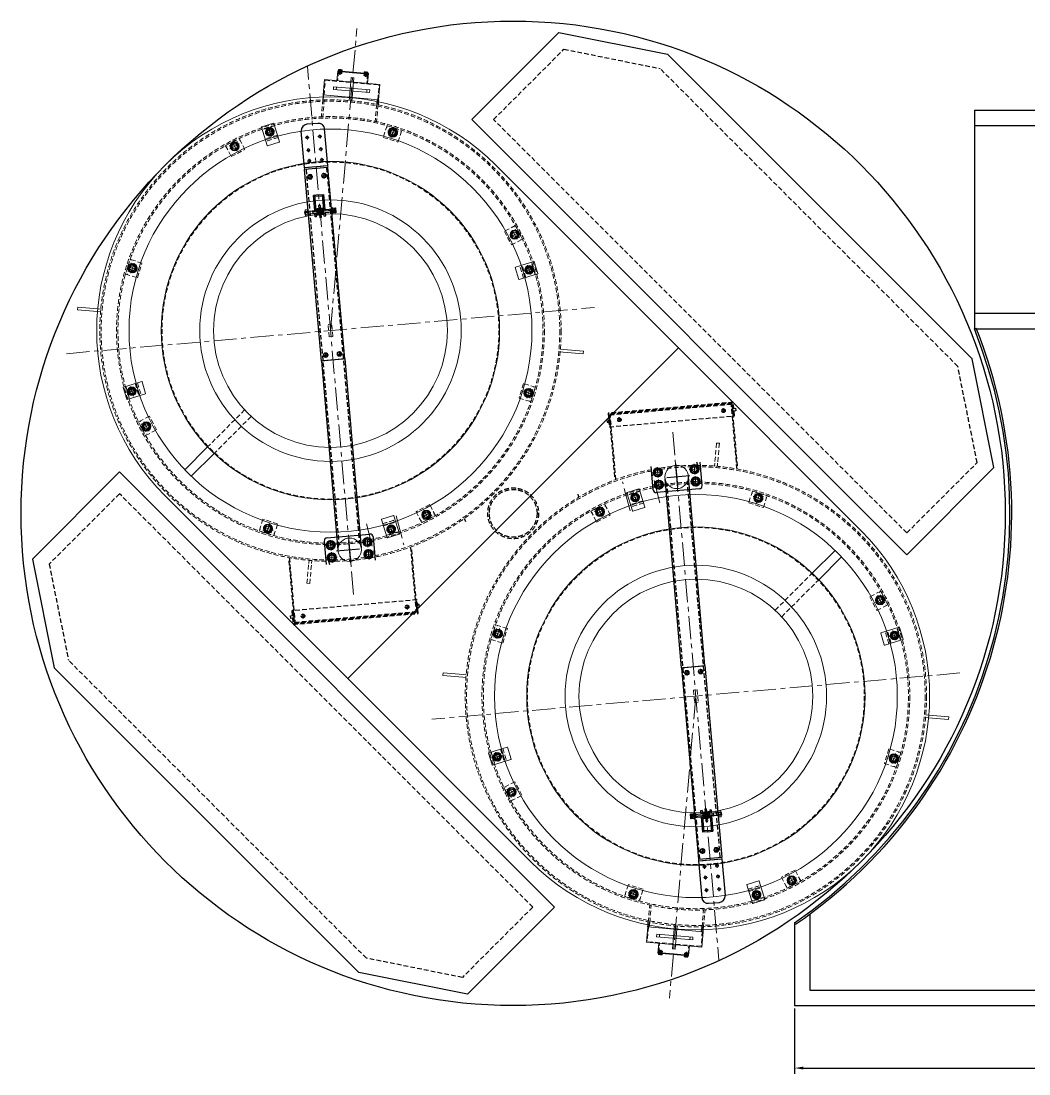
# Model space of a CAD drawing. Extents: x 0 to 24546, y -1194 to 5970.
# Drawn here: x 18954 to 22231, y 1617 to 5039 of the extents above; entities that cross this region are included whole.
import ezdxf

# ---------------------------------------------------------------- set-up
doc = ezdxf.new("R2010")
doc.units = 0
doc.header["$LTSCALE"] = 60
doc.linetypes.add('CENTER', pattern=[2, 1.25, -0.25, 0.25, -0.25])
doc.linetypes.add('HIDDEN', pattern=[0.375, 0.25, -0.125])
doc.layers.get('0').update_dxf_attribs({"linetype": 'CONTINUOUS'})
for name, color, linetype in [('2', 2, 'HIDDEN'), ('A', 2, 'CONTINUOUS'), ('BOM-UDEF', 3, 'CONTINUOUS'), ('C', 3, 'CENTER'), ('CL', 3, 'CENTER'), ('D', 1, 'CONTINUOUS'), ('FL', 1, 'CONTINUOUS'), ('H', 6, 'HIDDEN'), ('HL', 2, 'HIDDEN')]:
    doc.layers.add(name, color=color, linetype=linetype)

# ---------------------------------------------------------------- blocks, each defined once
blk = doc.blocks.new('SFFGEG')
at = {"layer": 'A', "lineweight": 5}
for p, q in [((464, -1043.64336), (452, -1050.5712)), ((452, -1050.5712), (452, -1064.4288)), ((476, -1050.5712), (464, -1043.64336)), ((476, -1064.4288), (476, -1050.5712)), ((452, -1064.4288), (464, -1071.35664)), ((464, -1071.35664), (476, -1064.4288))]:
    blk.add_line(p, q, dxfattribs=at)
for radius in [15, 13.3, 12]:
    blk.add_circle((464, -1057.5), radius, dxfattribs=at)
at = {"layer": 'CL', "lineweight": 5}
for p, q in [((447, -1057.5), (481, -1057.5)), ((448.152, -1057.5), (479.848, -1057.5)), ((448.7, -1057.5), (479.3, -1057.5)), ((464, -1040.5), (464, -1074.5)), ((464, -1041.652), (464, -1073.348)), ((464, -1042.2), (464, -1072.8))]:
    blk.add_line(p, q, dxfattribs=at)
at = {"layer": 'D', "lineweight": 5}
blk.add_circle((464, -1057.5), 8.1, dxfattribs=at)
at = {"layer": 'H', "lineweight": 5}
blk.add_circle((464, -1057.5), 9, dxfattribs=at)
blk = doc.blocks.new('WEFWEEF')
at = {"layer": 'A', "lineweight": 5}
for p, q in [((1324.5, -977.99432), (1318, -981.7469)), ((1318, -981.7469), (1318, -989.2531)), ((1318, -989.2531), (1324.5, -993.00568)), ((1331, -981.7469), (1324.5, -977.99432)), ((1324.5, -993.00568), (1331, -989.2531)), ((1331, -989.2531), (1331, -981.7469))]:
    blk.add_line(p, q, dxfattribs=at)
for radius in [7.8, 6.5]:
    blk.add_circle((1324.5, -985.5), radius, dxfattribs=at)
at = {"layer": 'CL', "lineweight": 5}
for p, q in [((1315.7, -985.5), (1333.3, -985.5)), ((1315.999, -985.5), (1333.001, -985.5)), ((1324.5, -976.7), (1324.5, -994.3)), ((1324.5, -976.999), (1324.5, -994.001))]:
    blk.add_line(p, q, dxfattribs=at)
at = {"layer": 'H', "lineweight": 5}
blk.add_circle((1324.5, -985.5), 4.6, dxfattribs=at)
blk = doc.blocks.new('HS_BOM', base_point=(2934.2, 4983.9))
at = {"layer": 'BOM-UDEF', "lineweight": 5}
blk.add_circle((2934.2, 4983.9), 0.25, dxfattribs=at)
blk = doc.blocks.new('egasghr')
at = {"layer": 'A', "lineweight": 5}
for p, q in [((4766.1, 1991.9), (4766.1, 2031.9)), ((4829.1, 2032.9), (4767.1, 2032.9)), ((4787.1, 2020.4), (4792.1, 2020.4)), ((4830.1, 2031.9), (4830.1, 1991.9)), ((4829.1, 1990.9), (4767.1, 1990.9)), ((4787.1, 2003.4), (4792.1, 2003.4))]:
    blk.add_line(p, q, dxfattribs=at)
for centre, radius, start, end in [((4767.1, 2031.9), 1, 90, 180), ((4787.1, 2011.9), 8.5, 90, 270), ((4792.1, 2011.9), 8.5, 270, 90), ((4829.1, 2031.9), 1, 0, 90), ((4767.1, 1991.9), 1, 180, 270), ((4829.1, 1991.9), 1, 270, 0)]:
    blk.add_arc(centre, radius, start, end, dxfattribs=at)
at = {"layer": 'C', "lineweight": 5}
for p, q in [((4789.6, 1998.4), (4789.6, 2025.4)), ((4773.6, 2011.9), (4805.6, 2011.9))]:
    blk.add_line(p, q, dxfattribs=at)
at = {"layer": 'H', "lineweight": 5}
for p, q in [((4775.1, 1990.9), (4775.1, 2032.9)), ((4807.1, 1990.9), (4807.1, 2032.9))]:
    blk.add_line(p, q, dxfattribs=at)
blk = doc.blocks.new('aggs')
at = {"layer": 'A', "lineweight": 5}
for p, q in [((2058.8, 1709), (2047.8, 1702.7)), ((2047.8, 1702.7), (2047.8, 1690)), ((2047.8, 1690), (2058.8, 1683.6)), ((2069.8, 1702.7), (2058.8, 1709)), ((2058.8, 1683.6), (2069.8, 1690)), ((2069.8, 1690), (2069.8, 1702.7))]:
    blk.add_line(p, q, dxfattribs=at)
for radius in [14, 11.8, 11, 8, 7.1]:
    blk.add_circle((2058.8, 1696.3), radius, dxfattribs=at)
at = {"layer": 'CL', "lineweight": 5}
for p, q in [((2058.8, 1712.3), (2058.8, 1680.3)), ((2042.8, 1696.3), (2074.8, 1696.3)), ((2044.1, 1696.3), (2073.5, 1696.3)), ((2045, 1696.3), (2072.6, 1696.3)), ((2058.8, 1711), (2058.8, 1681.6)), ((2058.8, 1710.1), (2058.8, 1682.5))]:
    blk.add_line(p, q, dxfattribs=at)
at = {"layer": 'BOM-UDEF', "lineweight": 5}
for p in [(2060.4, 1707.3), (2060.5, 1705.8), (2063.3, 1705.1)]:
    blk.add_blockref('HS_BOM', p, dxfattribs=at)

msp = doc.modelspace()

# ---------------------------------------------------------------- linework, layer by layer
at = {"lineweight": 5}
for centre, radius in [((19960, 4033.4), 425), ((19960, 4033.4), 380), ((21148, 2845.5), 425), ((21148, 2845.5), 380)]:
    msp.add_circle(centre, radius, dxfattribs=at)
at = {"layer": '2'}
for p, q in [((19951.3, 4569.2), (19875.6, 4562.6)), ((19951.3, 4569.2), (19875.6, 4562.6)), ((21156.7, 2309.7), (21232.4, 2316.3)), ((21156.7, 2309.7), (21232.4, 2316.3))]:
    msp.add_line(p, q, dxfattribs=at)
at = {"layer": 'A'}
for p, q in [((20419.7, 4719.3), (20702.5, 5002.2)), ((20702.5, 5002.2), (21056, 4931.5)), ((22046, 3941.5), (21056, 4931.5)), ((19936.2, 4793.8), (19935.3, 4783.8)), ((19936.7, 4799.4), (19936.2, 4793.8)), ((20115.4, 4776.8), (20114.6, 4768.1)), ((20116, 4783.7), (20115.4, 4776.8)), ((22053.4, 4749.5), (23969, 4749.5)), ((22053.4, 4749.5), (22053.4, 4039.5)), ((19919.2, 4706.9), (19883.3, 4703.8)), ((19951.3, 4569.2), (19940.8, 4688.7)), ((21833.9, 3305.1), (20419.7, 4719.3)), ((22053.4, 4699.5), (23969, 4699.5)), ((19875.6, 4562.6), (19865.1, 4682.1)), ((19951.3, 4569.2), (19875.6, 4562.6)), ((19951.8, 4563.2), (19876.1, 4556.6)), ((19930.5, 3934.5), (19876.1, 4556.6)), ((20006.3, 3941.1), (19951.8, 4563.2)), ((20497.4, 4570.8), (21091.4, 3976.9)), ((19921.5, 4474.4), (19904.5, 4472.9)), ((19908.8, 4423.6), (19904.5, 4472.9)), ((19913.3, 4424), (19909, 4473.3)), ((19921.8, 4469.9), (19909.4, 4468.8)), ((19921.5, 4474.4), (19938.4, 4475.9)), ((19921.8, 4469.9), (19934.3, 4471)), ((19938.2, 4426.2), (19933.9, 4475.5)), ((19942.7, 4426.6), (19938.4, 4475.9)), ((19877, 4420), (19877.8, 4420.9)), ((19877.8, 4411.7), (19877, 4420)), ((19877.8, 4420.9), (19966.6, 4428.7)), ((19878.6, 4410.9), (19877.8, 4420.9)), ((19967.5, 4418.7), (19878.6, 4410.9)), ((19903.7, 4413.1), (19902.9, 4423.1)), ((19927.4, 4440.3), (19921.5, 4439.8)), ((19940, 4405.8), (19939.1, 4416.2)), ((19944.5, 4406.2), (19943.6, 4416.6)), ((19966.3, 4431.7), (19975.7, 4432.5)), ((19967.7, 4415.7), (19966.3, 4431.7)), ((19977.1, 4416.5), (19967.7, 4415.7)), ((19975.7, 4432.5), (19976.4, 4431.9)), ((19977.1, 4416.5), (19975.7, 4432.5)), ((19976.4, 4431.9), (19977.7, 4417.2)), ((19977.7, 4417.2), (19977.1, 4416.5)), ((19878.6, 4410.9), (19877.8, 4411.7)), ((19910.6, 4403.2), (19909.7, 4413.7)), ((19915.1, 4403.6), (19910.6, 4403.2)), ((19915.1, 4403.6), (19914.2, 4414)), ((19930.9, 4400.5), (19925, 4399.9)), ((19940, 4405.8), (19944.5, 4406.2)), ((22053.4, 4089.5), (23969, 4089.5)), ((22053.4, 4039.5), (23969, 4039.5)), ((21091.4, 3976.9), (20016.6, 2902.1)), ((21091.4, 3976.9), (21685.4, 3382.9)), ((20006.3, 3941.1), (19930.5, 3934.5)), ((20001.8, 3940.7), (19935, 3934.9)), ((20006.3, 3941.1), (20059.9, 3327.8)), ((22116.7, 3587.9), (22046, 3941.5)), ((19930.5, 3934.5), (19984.2, 3321.2)), ((21168.4, 3529.9), (21161.8, 3605.4)), ((19274.1, 3573.8), (18991.3, 3291)), ((20688.4, 2159.6), (19274.1, 3573.8)), ((21009, 3515.9), (21002.4, 3591.4)), ((21833.9, 3305.1), (22116.7, 3587.9)), ((21101.7, 2937.8), (21048.1, 3551.1)), ((21177.5, 2944.4), (21123.8, 3557.7)), ((20016.6, 2902.1), (19422.6, 3496)), ((21159.3, 3519), (21019.8, 3506.8)), ((19948.7, 3359.9), (20088.2, 3372.1)), ((20099, 3363), (20105.6, 3287.5)), ((19939.6, 3349), (19946.2, 3273.6)), ((18991.3, 3291), (19062, 2937.4)), ((21101.7, 2937.8), (21177.5, 2944.4)), ((21106.2, 2938.2), (21173, 2944)), ((21177.5, 2944.4), (21231.9, 2322.3)), ((20052, 1947.5), (19062, 2937.4)), ((21101.7, 2937.8), (21156.2, 2315.7)), ((20610.6, 2308.1), (20016.6, 2902.1)), ((21140.5, 2460.2), (21229.4, 2468)), ((21168, 2473.1), (21163.5, 2472.8)), ((21163.5, 2472.8), (21164.4, 2462.3)), ((21168, 2473.1), (21168.9, 2462.7)), ((21177.1, 2478.5), (21183, 2479)), ((21192.9, 2475.3), (21197.4, 2475.7)), ((21192.9, 2475.3), (21193.8, 2464.9)), ((21197.4, 2475.7), (21198.3, 2465.3)), ((21204.3, 2465.8), (21205.2, 2455.8)), ((21229.4, 2468), (21230.2, 2458)), ((21229.4, 2468), (21230.3, 2467.2)), ((21230.3, 2467.2), (21231, 2458.9)), ((21130.4, 2461.7), (21130.9, 2462.4)), ((21131.6, 2447), (21130.4, 2461.7)), ((21130.9, 2462.4), (21140.3, 2463.2)), ((21130.9, 2462.4), (21132.3, 2446.4)), ((21132.3, 2446.4), (21131.6, 2447)), ((21141.7, 2447.3), (21132.3, 2446.4)), ((21140.3, 2463.2), (21141.7, 2447.3)), ((21230.2, 2458), (21141.4, 2450.2)), ((21165.3, 2452.3), (21169.6, 2403)), ((21169.8, 2452.7), (21174.1, 2403.4)), ((21180.6, 2438.6), (21186.5, 2439.1)), ((21194.7, 2454.9), (21199, 2405.6)), ((21199.2, 2455.3), (21203.5, 2406)), ((21231, 2458.9), (21230.2, 2458)), ((21186.6, 2404.5), (21169.6, 2403)), ((21186.2, 2409), (21173.7, 2407.9)), ((21186.2, 2409), (21198.6, 2410.1)), ((21186.6, 2404.5), (21203.5, 2406)), ((21156.2, 2315.7), (21231.9, 2322.3)), ((21156.7, 2309.7), (21232.4, 2316.3)), ((21156.7, 2309.7), (21167.2, 2190.2)), ((21232.4, 2316.3), (21242.9, 2196.8)), ((20688.4, 2159.6), (20405.5, 1876.8)), ((21188.8, 2172), (21224.7, 2175.1)), ((21519, 2137), (21519, 1889.5)), ((20992, 2095.2), (20992.6, 2102.1)), ((20992.6, 2102.1), (20993.4, 2110.8)), ((21171.8, 2085.1), (21172.7, 2095.2)), ((21469, 2108.7), (21469, 1839.5)), ((21171.3, 2079.5), (21171.8, 2085.1)), ((20405.5, 1876.8), (20052, 1947.5)), ((21519, 1889.5), (23919, 1889.5)), ((21469, 1839.5), (23969, 1839.5))]:
    msp.add_line(p, q, dxfattribs=at)
at = {"layer": 'A', "lineweight": 5}
for p, q in [((19983.7, 4877.9), (19980.9, 4845.7)), ((19983.5, 4875.6), (19983.7, 4877.9)), ((19983.5, 4875.6), (20083.1, 4866.9)), ((19983.7, 4877.9), (20083.3, 4869.2)), ((19986.3, 4881.2), (19986, 4877.7)), ((19986, 4877.7), (19997.5, 4876.7)), ((19986.3, 4881.2), (19987.1, 4881.6)), ((19987.1, 4881.6), (19997.1, 4880.7)), ((19989.2, 4881), (19988.9, 4877.4)), ((19994.9, 4880.5), (19994.6, 4876.9)), ((19997.1, 4880.7), (19997.8, 4880.2)), ((19997.5, 4876.7), (19997.8, 4880.2)), ((20069.5, 4870.4), (20069.9, 4873.9)), ((20081, 4869.4), (20069.5, 4870.4)), ((20070.7, 4874.3), (20069.9, 4873.9)), ((20080.6, 4873.4), (20070.7, 4874.3)), ((20072.7, 4873.7), (20072.4, 4870.1)), ((20078.5, 4873.2), (20078.2, 4869.6)), ((20083.3, 4869.2), (20080.5, 4837)), ((20081.4, 4872.9), (20080.6, 4873.4)), ((20081.4, 4872.9), (20081, 4869.4)), ((20083.1, 4866.9), (20083.3, 4869.2)), ((19936.7, 4799.4), (19941.1, 4849.2)), ((19941.1, 4849.2), (20120.4, 4833.5)), ((19970.2, 4826.1), (19969.4, 4817.1)), ((19970.2, 4826.1), (20087.7, 4815.8)), ((20027.5, 4855.7), (20021.8, 4790.9)), ((20027.5, 4855.7), (20036.4, 4854.9)), ((20036.4, 4854.9), (20030.8, 4790.1)), ((20116, 4783.7), (20120.4, 4833.5)), ((19936.7, 4799.4), (20116, 4783.7)), ((19969.4, 4817.1), (20086.9, 4806.8)), ((20087.7, 4815.8), (20086.9, 4806.8)), ((19876.1, 4556.6), (19875.6, 4562.6)), ((19951.8, 4563.2), (19951.3, 4569.2)), ((19921.5, 4439.8), (19923.2, 4419.9)), ((19925, 4399.9), (19923.2, 4419.9)), ((19927.4, 4440.3), (19929.2, 4420.4)), ((19930.9, 4400.5), (19929.2, 4420.4)), ((19137.8, 4100.8), (19138.6, 4109.8)), ((19138.6, 4109.8), (19203.3, 4104.1)), ((19137.8, 4100.8), (19202.5, 4095.2)), ((20782.3, 3966.4), (20717.6, 3972)), ((20781.5, 3957.4), (20716.8, 3963.1)), ((20782.3, 3966.4), (20781.5, 3957.4)), ((19560.7, 3655.3), (19486.4, 3581)), ((19581.9, 3634.1), (19507.6, 3559.8)), ((21526.1, 3244.9), (21600.4, 3319.1)), ((21547.3, 3223.6), (21621.6, 3297.9)), ((20325.7, 2912.5), (20326.5, 2921.5)), ((20325.7, 2912.5), (20390.5, 2906.9)), ((20326.5, 2921.5), (20391.2, 2915.8)), ((21969.4, 2769.1), (21904.7, 2774.8)), ((21970.2, 2778.1), (21905.5, 2783.7)), ((21970.2, 2778.1), (21969.4, 2769.1)), ((21177.1, 2478.5), (21178.8, 2458.5)), ((21183, 2479), (21184.8, 2459.1)), ((21180.6, 2438.6), (21178.8, 2458.5)), ((21186.5, 2439.1), (21184.8, 2459.1)), ((21156.2, 2315.7), (21156.7, 2309.7)), ((21231.9, 2322.3), (21232.4, 2316.3)), ((20992, 2095.2), (20987.6, 2045.4)), ((21171.3, 2079.5), (20992, 2095.2)), ((21071.6, 2024), (21077.3, 2088.8)), ((21080.6, 2023.2), (21086.2, 2088)), ((21020.3, 2063.1), (21021.1, 2072.1)), ((21137.9, 2052.9), (21020.3, 2063.1)), ((21138.6, 2061.8), (21021.1, 2072.1)), ((21137.9, 2052.9), (21138.6, 2061.8)), ((21171.3, 2079.5), (21166.9, 2029.7)), ((21166.9, 2029.7), (20987.6, 2045.4)), ((21024.7, 2009.8), (21027.5, 2041.9)), ((21080.6, 2023.2), (21071.6, 2024)), ((21124.3, 2001), (21127.1, 2033.2)), ((21024.9, 2012), (21024.7, 2009.8)), ((21124.3, 2001), (21024.7, 2009.8)), ((21124.5, 2003.3), (21024.9, 2012)), ((21026.6, 2006), (21027, 2009.6)), ((21026.6, 2006), (21027.4, 2005.5)), ((21027, 2009.6), (21038.5, 2008.5)), ((21027.4, 2005.5), (21037.3, 2004.6)), ((21029.5, 2005.8), (21029.8, 2009.3)), ((21035.3, 2005.3), (21035.6, 2008.8)), ((21037.3, 2004.6), (21038.1, 2005)), ((21038.5, 2008.5), (21038.1, 2005)), ((21110.5, 2002.2), (21110.2, 1998.7)), ((21110.9, 1998.2), (21110.2, 1998.7)), ((21122, 2001.2), (21110.5, 2002.2)), ((21120.9, 1997.3), (21110.9, 1998.2)), ((21113.1, 1998.5), (21113.4, 2002)), ((21118.8, 1998), (21119.1, 2001.5)), ((21121.7, 1997.7), (21120.9, 1997.3)), ((21121.7, 1997.7), (21122, 2001.2)), ((21124.5, 2003.3), (21124.3, 2001))]:
    msp.add_line(p, q, dxfattribs=at)
at = {"layer": 'A', "lineweight": 20}
for p, q in [((19878.3, 4425.8), (19877.6, 4424.4)), ((19877.6, 4424.4), (19879.1, 4407.5)), ((19878.3, 4425.8), (19885.5, 4426.4)), ((19878.7, 4420.9), (19885.9, 4421.5)), ((19885.4, 4427.1), (19887.4, 4427.3)), ((19887.3, 4406.2), (19885.4, 4427.1)), ((19885.5, 4426.4), (19887.2, 4406.9)), ((19887.4, 4427.3), (19889.3, 4406.3)), ((19914.3, 4429.6), (19916.3, 4429.8)), ((19916.2, 4408.7), (19914.3, 4429.6)), ((19916.3, 4429.8), (19918.3, 4430)), ((19918.2, 4408.9), (19916.3, 4429.8)), ((19916.3, 4429.8), (19918.2, 4408.9)), ((19918.3, 4430), (19920.3, 4430.1)), ((19920.1, 4409), (19918.3, 4430)), ((19918.3, 4430), (19920.1, 4409)), ((19920.3, 4430.1), (19922.3, 4430.3)), ((19922.1, 4409.2), (19920.3, 4430.1)), ((19920.3, 4430.1), (19922.1, 4409.2)), ((19922.3, 4430.3), (19924.1, 4409.4)), ((19930.3, 4431), (19928.3, 4430.8)), ((19928.3, 4430.8), (19930.1, 4409.9)), ((19932.3, 4431.2), (19930.3, 4431)), ((19932.1, 4410.1), (19930.3, 4431)), ((19930.3, 4431), (19932.1, 4410.1)), ((19934.3, 4431.4), (19932.3, 4431.2)), ((19934.1, 4410.3), (19932.3, 4431.2)), ((19932.3, 4431.2), (19934.1, 4410.3)), ((19936.2, 4431.5), (19934.3, 4431.4)), ((19936.1, 4410.4), (19934.3, 4431.4)), ((19934.3, 4431.4), (19936.1, 4410.4)), ((19938.1, 4410.6), (19936.2, 4431.5)), ((19963.1, 4433.9), (19965.1, 4434.1)), ((19965, 4413), (19963.1, 4433.9)), ((19965.1, 4434.1), (19967, 4413.1)), ((19879.1, 4407.5), (19880, 4406.2)), ((19879.6, 4411.1), (19886.8, 4411.7)), ((19887.2, 4406.9), (19880, 4406.2)), ((19889.3, 4406.3), (19887.3, 4406.2)), ((19918.2, 4408.9), (19916.2, 4408.7)), ((19920.1, 4409), (19918.2, 4408.9)), ((19922.1, 4409.2), (19920.1, 4409)), ((19924.1, 4409.4), (19922.1, 4409.2)), ((19930.1, 4409.9), (19932.1, 4410.1)), ((19932.1, 4410.1), (19934.1, 4410.3)), ((19934.1, 4410.3), (19936.1, 4410.4)), ((19936.1, 4410.4), (19938.1, 4410.6)), ((19967, 4413.1), (19965, 4413)), ((21141, 2465.8), (21143, 2465.9)), ((21142.9, 2444.9), (21141, 2465.8)), ((21143, 2465.9), (21144.9, 2445)), ((21171.9, 2468.5), (21169.9, 2468.3)), ((21169.9, 2468.3), (21171.8, 2447.4)), ((21173.9, 2468.6), (21171.9, 2468.5)), ((21171.9, 2468.5), (21173.8, 2447.6)), ((21173.8, 2447.6), (21171.9, 2468.5)), ((21175.9, 2468.8), (21173.9, 2468.6)), ((21173.9, 2468.6), (21175.7, 2447.7)), ((21175.7, 2447.7), (21173.9, 2468.6)), ((21177.9, 2469), (21175.9, 2468.8)), ((21175.9, 2468.8), (21177.7, 2447.9)), ((21177.7, 2447.9), (21175.9, 2468.8)), ((21179.7, 2448.1), (21177.9, 2469)), ((21183.9, 2469.5), (21185.9, 2469.7)), ((21185.7, 2448.6), (21183.9, 2469.5)), ((21185.9, 2469.7), (21187.9, 2469.9)), ((21185.9, 2469.7), (21187.7, 2448.8)), ((21187.7, 2448.8), (21185.9, 2469.7)), ((21187.9, 2469.9), (21189.9, 2470)), ((21187.9, 2469.9), (21189.7, 2448.9)), ((21189.7, 2448.9), (21187.9, 2469.9)), ((21189.9, 2470), (21191.8, 2470.2)), ((21189.9, 2470), (21191.7, 2449.1)), ((21191.7, 2449.1), (21189.9, 2470)), ((21191.8, 2470.2), (21193.7, 2449.3)), ((21218.7, 2472.6), (21220.7, 2472.7)), ((21220.6, 2451.7), (21218.7, 2472.6)), ((21220.7, 2472.7), (21222.6, 2451.8)), ((21220.8, 2472.1), (21228, 2472.7)), ((21222.5, 2452.5), (21220.8, 2472.1)), ((21228.4, 2467.8), (21221.2, 2467.2)), ((21228.9, 2471.4), (21228, 2472.7)), ((21230.4, 2454.5), (21228.9, 2471.4)), ((21144.9, 2445), (21142.9, 2444.9)), ((21171.8, 2447.4), (21173.8, 2447.6)), ((21173.8, 2447.6), (21175.7, 2447.7)), ((21175.7, 2447.7), (21177.7, 2447.9)), ((21177.7, 2447.9), (21179.7, 2448.1)), ((21187.7, 2448.8), (21185.7, 2448.6)), ((21189.7, 2448.9), (21187.7, 2448.8)), ((21191.7, 2449.1), (21189.7, 2448.9)), ((21193.7, 2449.3), (21191.7, 2449.1)), ((21222.6, 2451.8), (21220.6, 2451.7)), ((21229.3, 2458), (21222.1, 2457.4)), ((21229.7, 2453.1), (21222.5, 2452.5)), ((21229.7, 2453.1), (21230.4, 2454.5))]:
    msp.add_line(p, q, dxfattribs=at)
at = {"layer": 'A', "color": 1}
for p, q in [((21469, 1829.9), (21469, 1617.3)), ((21497.8, 1636.5), (23940.2, 1636.5))]:
    msp.add_line(p, q, dxfattribs=at)
at = {"layer": 'A'}
msp.add_circle((20554, 3439.5), 1600, dxfattribs=at)
at = {"layer": 'A', "lineweight": 5}
for centre, radius in [((19960, 4033.4), 655), ((19884.6, 4660.7), 4.5), ((19925.4, 4664.3), 4.5), ((19888.2, 4619.6), 4.5), ((19929, 4623.2), 4.5), ((19891.2, 4584.8), 4.5), ((19932.1, 4588.4), 4.5), ((19960, 4033.4), 550), ((21085.7, 3557.8), 38.1), ((21148, 2845.5), 655), ((21148, 2845.5), 550), ((20022.3, 3321.1), 38.1), ((21175.9, 2290.5), 4.5), ((21216.8, 2294.1), 4.5), ((21179, 2255.7), 4.5), ((21219.8, 2259.3), 4.5), ((21182.6, 2214.6), 4.5), ((21223.4, 2218.2), 4.5)]:
    msp.add_circle(centre, radius, dxfattribs=at)
for centre, radius, start, end in [((19987.6, 4879), 2.55, 50.591, 119.409), ((19991.2, 4871.2), 10, 68.2199, 101.7801), ((19996.2, 4878.2), 2.55, 50.591, 119.409), ((20071.1, 4871.7), 2.55, 50.591, 119.409), ((20074.8, 4863.9), 10, 68.2199, 101.7801), ((20079.7, 4870.9), 2.55, 50.591, 119.409), ((19960, 4033.4), 760, 45, 225), ((21148, 2845.5), 760, 225, 45), ((21028.3, 2008), 2.55, 230.591, 299.409), ((21033.2, 2015), 10, 248.2199, 281.7801), ((21036.9, 2007.2), 2.55, 230.591, 299.409), ((21111.8, 2000.7), 2.55, 230.591, 299.409), ((21116.8, 2007.7), 10, 248.2199, 281.7801), ((21120.4, 1999.9), 2.55, 230.591, 299.409)]:
    msp.add_arc(centre, radius, start, end, dxfattribs=at)
at = {"layer": 'A'}
for centre, radius, start, end in [((19885.1, 4683.9), 20, 95, 185), ((19920.9, 4687), 20, 5, 95), ((19894.3, 4417.2), 17, 167.8014, 184.5998), ((19894.3, 4417.4), 17, 185.4002, 202.1986), ((20554, 3439.5), 1615, 304.5109, 21.8092), ((20554, 3439.5), 1621, 304.5109, 21.8092), ((21158.4, 3529), 10, 275, 5), ((21019, 3516.8), 10, 185, 275), ((19949.6, 3349.9), 10, 95, 185), ((20089, 3362.1), 10, 5, 95), ((21213.7, 2461.5), 17, 5.4002, 22.1986), ((21213.7, 2461.7), 17, 347.8014, 4.5998), ((21187.1, 2191.9), 20, 185, 275), ((21222.9, 2195), 20, 275, 5)]:
    msp.add_arc(centre, radius, start, end, dxfattribs=at)
at = {"layer": 'A', "lineweight": 20}
for centre, radius, start, end in [((19882.1, 4423.6), 4.34, 150.591, 219.409), ((19895.3, 4417.3), 17, 167.8014, 184.5998), ((19895.3, 4417.5), 17, 185.4002, 202.1986), ((19883.4, 4409), 4.34, 150.591, 219.409), ((21224.7, 2469.9), 4.34, 330.591, 39.409), ((21212.7, 2461.4), 17, 5.4002, 22.1986), ((21212.7, 2461.6), 17, 347.8014, 4.5998), ((21225.9, 2455.3), 4.34, 330.591, 39.409)]:
    msp.add_arc(centre, radius, start, end, dxfattribs=at)
at = {"layer": 'A', "color": 1}
msp.add_solid([(21497.8, 1641.3), (21497.8, 1631.7), (21469, 1636.5)], dxfattribs=at)
at = {"layer": 'C', "lineweight": 5}
for p, q in [((19960, 4033.4), (20045.9, 5015)), ((21031.3, 3474), (21006.2, 3567.7)), ((20934.7, 3448.1), (20909.6, 3541.8)), ((20173.3, 3430.8), (20198.4, 3337.1)), ((20076.7, 3405), (20101.8, 3311.2)), ((21148, 2845.5), (21062.1, 1863.9))]:
    msp.add_line(p, q, dxfattribs=at)
at = {"layer": 'CL', "lineweight": 5}
for p, q in [((20035.1, 3175.5), (19885, 4891.3)), ((19992.3, 4883.1), (19990.7, 4865.2)), ((19991.7, 4875.9), (19991, 4868.9)), ((20075.8, 4875.8), (20074.3, 4857.9)), ((20075.2, 4868.6), (20074.6, 4861.6)), ((19878.2, 4660.2), (19890.9, 4661.3)), ((19885.1, 4654.4), (19884, 4667.1)), ((19919, 4663.8), (19931.8, 4664.9)), ((19926, 4657.9), (19924.9, 4670.7)), ((19881.8, 4619), (19894.5, 4620.2)), ((19888.7, 4613.2), (19887.6, 4626)), ((19922.6, 4622.6), (19935.4, 4623.7)), ((19929.6, 4616.8), (19928.5, 4629.5)), ((19891.8, 4578.5), (19890.7, 4591.2)), ((19925.7, 4587.8), (19938.4, 4589)), ((19932.6, 4582), (19931.5, 4594.8)), ((19884.8, 4584.3), (19897.6, 4585.4)), ((19102.1, 3958.4), (20818, 4108.5)), ((21072.9, 3703.4), (21223, 1987.6)), ((22005.9, 2920.5), (20290, 2770.4)), ((21175.4, 2296.9), (21176.5, 2284.1)), ((21223.2, 2294.6), (21210.4, 2293.5)), ((21216.2, 2300.5), (21217.3, 2287.7)), ((21182.3, 2291.1), (21169.6, 2290)), ((21178.4, 2262.1), (21179.5, 2249.4)), ((21226.2, 2259.9), (21213.5, 2258.8)), ((21219.3, 2265.7), (21220.4, 2252.9)), ((21185.4, 2256.3), (21172.6, 2255.2)), ((21222.9, 2224.6), (21224, 2211.8)), ((21189, 2215.2), (21176.2, 2214)), ((21182, 2221), (21183.1, 2208.2)), ((21229.8, 2218.7), (21217.1, 2217.6)), ((21032.2, 2003.1), (21033.8, 2021)), ((21032.8, 2010.3), (21033.4, 2017.3)), ((21115.7, 1995.8), (21117.3, 2013.7)), ((21116.4, 2003), (21117, 2010))]:
    msp.add_line(p, q, dxfattribs=at)
at = {"layer": 'CL'}
for p, q in [((19979, 4424.7), (19875.4, 4415.7)), ((21081.9, 3600.4), (21089.4, 3515.1)), ((21128.3, 3561.5), (21043, 3554)), ((20026.1, 3278.5), (20018.6, 3363.8)), ((19979.7, 3317.4), (20065, 3324.9)), ((21129, 2454.2), (21232.6, 2463.2))]:
    msp.add_line(p, q, dxfattribs=at)
at = {"layer": 'CL', "lineweight": 20}
for p, q in [((19887.3, 4416.7), (19877.4, 4415.8)), ((19889.3, 4416.9), (19885.4, 4416.5)), ((19918.2, 4419.4), (19914.2, 4419.1)), ((19920.2, 4419.6), (19916.2, 4419.2)), ((19922.2, 4419.8), (19918.2, 4419.4)), ((19924.2, 4419.9), (19920.2, 4419.6)), ((19928.2, 4420.3), (19932.2, 4420.6)), ((19930.2, 4420.5), (19934.2, 4420.8)), ((19932.2, 4420.6), (19936.2, 4421)), ((19963.1, 4423.3), (19967, 4423.7)), ((21144.9, 2455.6), (21141, 2455.2)), ((21175.8, 2458.3), (21171.8, 2457.9)), ((21177.8, 2458.4), (21173.8, 2458.1)), ((21179.8, 2458.6), (21175.8, 2458.3)), ((21183.8, 2459), (21187.8, 2459.3)), ((21185.8, 2459.1), (21189.8, 2459.5)), ((21187.8, 2459.3), (21191.8, 2459.7)), ((21189.8, 2459.5), (21193.8, 2459.8)), ((21218.7, 2462), (21222.6, 2462.4)), ((21220.7, 2462.2), (21230.6, 2463.1))]:
    msp.add_line(p, q, dxfattribs=at)
at = {"layer": 'FL', "lineweight": 5}
for p, q in [((19988.4, 4867.4), (19989.2, 4876.2)), ((19989.2, 4876.2), (19988.8, 4877.2)), ((19993.3, 4867), (19994.1, 4875.8)), ((19994.1, 4875.8), (19994.7, 4876.7)), ((20072, 4860.1), (20072.7, 4868.9)), ((20072.7, 4868.9), (20072.3, 4869.9)), ((20076.9, 4859.7), (20077.6, 4868.5)), ((20077.6, 4868.5), (20078.3, 4869.4)), ((21031.1, 2019.2), (21030.4, 2010.4)), ((21030.4, 2010.4), (21029.7, 2009.6)), ((21036, 2018.8), (21035.3, 2010)), ((21035.3, 2010), (21035.7, 2009)), ((21113.9, 2003.1), (21113.3, 2002.3)), ((21114.7, 2011.9), (21113.9, 2003.1)), ((21119.6, 2011.5), (21118.8, 2002.7)), ((21118.8, 2002.7), (21119.3, 2001.7))]:
    msp.add_line(p, q, dxfattribs=at)
at = {"layer": 'FL'}
for p, q in [((19877, 4420), (19902.9, 4422.3)), ((19902.9, 4422.3), (19904.3, 4423.2)), ((19877.8, 4411.7), (19903.7, 4413.9)), ((19903.7, 4413.9), (19905.1, 4413.3)), ((21204.3, 2465), (21202.9, 2465.7)), ((21230.3, 2467.2), (21204.3, 2465)), ((21205.1, 2456.6), (21203.7, 2455.7)), ((21231, 2458.9), (21205.1, 2456.6))]:
    msp.add_line(p, q, dxfattribs=at)
at = {"layer": 'H'}
for p, q in [((20490.4, 4719.3), (20718.9, 4947.9)), ((20718.9, 4947.9), (21031.4, 4885.4)), ((21999.9, 3916.9), (21031.4, 4885.4)), ((20111.5, 4784.1), (20110.2, 4769)), ((21833.9, 3375.8), (20490.4, 4719.3)), ((19880.6, 4557), (19987.4, 3336.4)), ((19947.3, 4562.8), (20054.1, 3342.3)), ((22062.4, 3604.4), (21999.9, 3916.9)), ((21269.5, 3800.4), (20862.5, 3764.7)), ((21273.4, 3756.2), (21269.5, 3800.4)), ((20862.5, 3764.7), (20866.3, 3720.6)), ((21267.4, 3797.9), (20865, 3762.7)), ((21265.6, 3795.7), (20867.1, 3760.8)), ((21263.5, 3793.2), (20869.6, 3758.7)), ((21281.9, 3583.5), (21263.5, 3793.2)), ((21269.1, 3755.8), (21265.6, 3795.7)), ((21267, 3780.3), (21271.2, 3780.6)), ((21267.7, 3771.3), (21267, 3780.3)), ((21271.1, 3756), (21267.4, 3797.9)), ((21272, 3771.7), (21267.7, 3771.3)), ((21271.2, 3780.6), (21276.9, 3781.1)), ((21277.7, 3772.2), (21272, 3771.7)), ((21276.9, 3781.1), (21277.7, 3772.2)), ((20864.2, 3745), (20858.5, 3744.5)), ((20858.5, 3744.5), (20859.3, 3735.6)), ((20859.3, 3735.6), (20865, 3736.1)), ((20868.5, 3745.4), (20864.2, 3745)), ((20865, 3762.7), (20868.6, 3720.8)), ((20865, 3736.1), (20869.3, 3736.4)), ((20866.3, 3720.6), (21273.4, 3756.2)), ((20870.6, 3721), (20867.1, 3760.8)), ((20869.3, 3736.4), (20868.5, 3745.4)), ((20888, 3549), (20869.6, 3758.7)), ((21283.3, 3593.3), (21269.1, 3755.8)), ((20884.8, 3558.5), (20870.6, 3721)), ((21154.1, 3595.5), (21151.4, 3605.5)), ((21833.9, 3375.8), (22062.4, 3604.4)), ((21160.7, 2316.1), (21053.9, 3536.7)), ((21227.4, 2321.9), (21120.6, 3542.5)), ((19274.1, 3503.1), (19045.6, 3274.5)), ((20617.6, 2159.6), (19274.1, 3503.1)), ((20767.7, 3491.9), (20765, 3502)), ((20395.2, 3422.6), (20398.8, 3412.8)), ((20220, 3329.9), (20238.4, 3120.2)), ((20223.2, 3320.4), (20237.4, 3157.9)), ((19824.7, 3285.6), (19838.9, 3123.1)), ((19826.1, 3295.4), (19844.5, 3085.7)), ((19045.6, 3274.5), (19108.1, 2962.1)), ((19953.9, 3283.5), (19956.6, 3273.4)), ((20241.7, 3158.3), (19834.6, 3122.7)), ((20237.4, 3157.9), (20240.9, 3118.1)), ((20243, 3116.3), (20239.4, 3158.1)), ((20245.5, 3114.2), (20241.7, 3158.3)), ((19834.6, 3122.7), (19838.5, 3078.6)), ((19836.9, 3122.9), (19840.6, 3081.1)), ((19838.5, 3078.6), (20245.5, 3114.2)), ((19838.9, 3123.1), (19842.4, 3083.2)), ((19840.6, 3081.1), (20243, 3116.3)), ((19842.4, 3083.2), (20240.9, 3118.1)), ((19844.5, 3085.7), (20238.4, 3120.2)), ((20243, 3142.9), (20238.7, 3142.5)), ((20238.7, 3142.5), (20239.5, 3133.5)), ((20239.5, 3133.5), (20243.8, 3133.9)), ((20248.7, 3143.4), (20243, 3142.9)), ((20243.8, 3133.9), (20249.5, 3134.4)), ((20249.5, 3134.4), (20248.7, 3143.4)), ((19830.3, 3106.8), (19836, 3107.2)), ((19831.1, 3097.8), (19830.3, 3106.8)), ((19836.8, 3098.3), (19831.1, 3097.8)), ((19836, 3107.2), (19840.3, 3107.6)), ((19841, 3098.7), (19836.8, 3098.3)), ((19840.3, 3107.6), (19841, 3098.7)), ((20076.6, 1993.5), (19108.1, 2962.1)), ((20617.6, 2159.6), (20389.1, 1931)), ((20996.5, 2094.8), (20997.8, 2109.9)), ((21166.8, 2079.9), (21168.1, 2095)), ((20389.1, 1931), (20076.6, 1993.5))]:
    msp.add_line(p, q, dxfattribs=at)
at = {"layer": 'H', "lineweight": 5}
for p, q in [((19985.8, 4875.4), (19983.2, 4845.5)), ((19985.8, 4875.4), (19985.4, 4870.8)), ((19986.1, 4870.3), (19985.4, 4870.8)), ((19997.3, 4874.4), (19985.8, 4875.4)), ((19996.1, 4869.5), (19986.1, 4870.3)), ((19988.8, 4877.4), (19988, 4868)), ((19988, 4868), (19993.9, 4867.5)), ((19988, 4868), (19988.4, 4867.4)), ((19988.3, 4870.6), (19988.7, 4875.1)), ((19988.4, 4867.4), (19993.3, 4867)), ((19988.7, 4876.3), (19994.6, 4875.7)), ((19993.3, 4867), (19993.9, 4867.5)), ((19993.9, 4867.5), (19994.8, 4876.9)), ((19994, 4870.1), (19994.4, 4874.6)), ((19996.9, 4869.8), (19996.1, 4869.5)), ((19996.9, 4869.8), (19997.3, 4874.4)), ((20068.9, 4863.5), (20069.3, 4868.1)), ((20068.9, 4863.5), (20069.7, 4863)), ((20069.3, 4868.1), (20080.8, 4867.1)), ((20069.7, 4863), (20079.6, 4862.2)), ((20071.5, 4860.7), (20072.3, 4870.1)), ((20077.5, 4860.2), (20071.5, 4860.7)), ((20072, 4860.1), (20071.5, 4860.7)), ((20071.8, 4863.3), (20072.2, 4867.8)), ((20076.9, 4859.7), (20072, 4860.1)), ((20078.2, 4868.4), (20072.2, 4868.9)), ((20077.5, 4860.2), (20076.9, 4859.7)), ((20078.3, 4869.6), (20077.5, 4860.2)), ((20077.6, 4862.8), (20078, 4867.3)), ((20080.8, 4867.1), (20078.2, 4837.2)), ((20079.6, 4862.2), (20080.5, 4862.5)), ((20080.8, 4867.1), (20080.5, 4862.5)), ((19939, 4799.2), (19943.1, 4846.7)), ((19943.1, 4846.7), (20117.9, 4831.4)), ((19979.1, 4825.3), (19978.3, 4816.3)), ((20113.7, 4783.9), (20117.9, 4831.4)), ((20078.7, 4816.6), (20078, 4807.6)), ((19935.3, 4783.8), (19930.3, 4726.7)), ((19939.9, 4783.9), (19934.9, 4726.9)), ((20021.8, 4790.9), (20020.9, 4781)), ((20030.8, 4790.1), (20029.9, 4780.2)), ((20110.2, 4769), (20105.2, 4712)), ((20114.6, 4768.1), (20109.7, 4711)), ((20143.8, 4699.5), (20131.8, 4661.4)), ((20165.9, 4686.3), (20142, 4693.8)), ((20167.7, 4692), (20143.8, 4699.5)), ((20167.7, 4692), (20191.5, 4684.5)), ((19641.2, 4645.9), (19663.3, 4657.5)), ((19681.8, 4622), (19663.3, 4657.5)), ((20131.8, 4661.4), (20179.5, 4646.3)), ((20165.9, 4686.3), (20189.7, 4678.8)), ((20179.5, 4646.3), (20191.5, 4684.5)), ((19641.2, 4645.9), (19619, 4634.4)), ((19619, 4634.4), (19637.5, 4598.9)), ((19643.9, 4640.6), (19621.8, 4629.1)), ((19637.5, 4598.9), (19681.8, 4622)), ((19643.9, 4640.6), (19666.1, 4652.2)), ((20561, 4374.5), (20525.5, 4356)), ((20525.5, 4356), (20548.6, 4311.6)), ((20567.2, 4349.5), (20555.7, 4371.7)), ((20572.6, 4352.3), (20561, 4374.5)), ((20567.2, 4349.5), (20578.8, 4327.3)), ((20572.6, 4352.3), (20584.1, 4330.1)), ((20548.6, 4311.6), (20584.1, 4330.1)), ((19301.4, 4241.1), (19309, 4264.9)), ((19307.2, 4239.3), (19314.7, 4263.1)), ((19347.1, 4252.9), (19309, 4264.9)), ((19332.1, 4205.2), (19347.1, 4252.9)), ((19301.4, 4241.1), (19293.9, 4217.2)), ((19293.9, 4217.2), (19332.1, 4205.2)), ((19307.2, 4239.3), (19299.6, 4215.4)), ((19202.5, 4095.2), (19212.5, 4094.3)), ((19203.3, 4104.1), (19213.3, 4103.3)), ((19964.3, 4053.9), (19952.3, 4052.8)), ((19955.8, 4013), (19952.3, 4052.8)), ((19967.8, 4014), (19964.3, 4053.9)), ((19967.8, 4014), (19955.8, 4013)), ((20717.6, 3972), (20707.6, 3972.9)), ((20716.8, 3963.1), (20706.8, 3963.9)), ((20588, 3861.6), (20573, 3814)), ((20626.1, 3849.6), (20588, 3861.6)), ((20612.9, 3827.6), (20620.4, 3851.4)), ((20618.6, 3825.8), (20626.1, 3849.6)), ((20573, 3814), (20611.1, 3801.9)), ((20612.9, 3827.6), (20605.4, 3803.7)), ((20618.6, 3825.8), (20611.1, 3801.9)), ((19680.9, 3775.5), (19560.7, 3655.3)), ((21245.6, 3773.9), (21229.3, 3772.4)), ((21236.7, 3781.3), (21238.2, 3765)), ((19371.4, 3755.2), (19336, 3736.7)), ((19347.5, 3714.6), (19336, 3736.7)), ((19352.8, 3717.3), (19341.3, 3739.5)), ((19394.5, 3710.9), (19371.4, 3755.2)), ((19702.1, 3754.3), (19581.9, 3634.1)), ((20906.9, 3744.2), (20890.6, 3742.8)), ((20898, 3751.7), (20899.5, 3735.4)), ((19347.5, 3714.6), (19359.1, 3692.4)), ((19352.8, 3717.3), (19364.4, 3695.2)), ((19359.1, 3692.4), (19394.5, 3710.9)), ((21215.4, 3667.7), (21209.7, 3603)), ((21215.4, 3667.7), (21224.4, 3667)), ((21224.4, 3667), (21218.7, 3602.2)), ((21209.7, 3603), (21208.9, 3593)), ((21218.7, 3602.2), (21217.8, 3592.2)), ((21331.8, 3511.6), (21319.8, 3473.4)), ((21353.8, 3498.4), (21330, 3505.9)), ((21355.6, 3504.1), (21331.8, 3511.6)), ((21353.8, 3498.4), (21377.7, 3490.8)), ((21355.6, 3504.1), (21379.5, 3496.6)), ((21367.4, 3458.4), (21379.5, 3496.6)), ((20282.6, 3467.9), (20238.2, 3444.8)), ((20301.1, 3432.4), (20282.6, 3467.9)), ((20829.1, 3458), (20806.9, 3446.5)), ((20829.1, 3458), (20851.3, 3469.6)), ((20831.9, 3452.7), (20854.1, 3464.2)), ((20869.8, 3434.1), (20851.3, 3469.6)), ((21319.8, 3473.4), (21367.4, 3458.4)), ((20238.2, 3444.8), (20256.7, 3409.4)), ((20276.1, 3426.2), (20253.9, 3414.7)), ((20276.1, 3426.2), (20298.3, 3437.8)), ((20278.9, 3420.9), (20301.1, 3432.4)), ((20806.9, 3446.5), (20825.4, 3411)), ((20831.9, 3452.7), (20809.7, 3441.1)), ((20825.4, 3411), (20869.8, 3434.1)), ((19740.6, 3420.5), (19728.5, 3382.4)), ((19754.2, 3380.6), (19730.3, 3388.1)), ((19788.3, 3405.5), (19740.6, 3420.5)), ((19776.2, 3367.3), (19788.3, 3405.5)), ((20278.9, 3420.9), (20256.7, 3409.4)), ((19752.4, 3374.8), (19728.5, 3382.4)), ((19752.4, 3374.8), (19776.2, 3367.3)), ((19754.2, 3380.6), (19778, 3373)), ((19889.3, 3276.7), (19890.2, 3286.7)), ((19898.3, 3275.9), (19899.1, 3285.9)), ((19883.6, 3212), (19889.3, 3276.7)), ((19892.6, 3211.2), (19898.3, 3275.9)), ((21405.9, 3124.6), (21526.1, 3244.9)), ((21427.1, 3103.4), (21547.3, 3223.6)), ((19892.6, 3211.2), (19883.6, 3212)), ((21749, 3186.5), (21713.5, 3168.1)), ((21755.2, 3161.6), (21743.6, 3183.8)), ((21760.5, 3164.3), (21749, 3186.5)), ((21713.5, 3168.1), (21736.6, 3123.7)), ((21755.2, 3161.6), (21766.7, 3139.4)), ((21760.5, 3164.3), (21772, 3142.2)), ((20201.1, 3134.7), (20217.4, 3136.1)), ((20210, 3127.2), (20208.5, 3143.6)), ((21736.6, 3123.7), (21772, 3142.2)), ((19862.4, 3105), (19878.7, 3106.5)), ((19871.3, 3097.6), (19869.8, 3113.9)), ((20489.4, 3053.1), (20481.9, 3029.3)), ((20495.1, 3051.3), (20487.6, 3027.5)), ((20489.4, 3053.1), (20496.9, 3077)), ((20495.1, 3051.3), (20502.6, 3075.2)), ((20535.1, 3065), (20496.9, 3077)), ((20520, 3017.3), (20535.1, 3065)), ((20481.9, 3029.3), (20520, 3017.3)), ((20391.2, 2915.8), (20401.2, 2915)), ((20390.5, 2906.9), (20400.4, 2906)), ((21140.3, 2864.9), (21152.2, 2865.9)), ((21140.3, 2864.9), (21143.7, 2825)), ((21152.2, 2865.9), (21155.7, 2826.1)), ((21143.7, 2825), (21155.7, 2826.1)), ((21904.7, 2774.8), (21894.7, 2775.6)), ((21905.5, 2783.7), (21895.5, 2784.6)), ((21775.9, 2673.7), (21760.9, 2626)), ((21814.1, 2661.7), (21775.9, 2673.7)), ((21800.8, 2639.6), (21793.3, 2615.8)), ((21806.6, 2637.8), (21799, 2614)), ((21800.8, 2639.6), (21808.4, 2663.5)), ((21806.6, 2637.8), (21814.1, 2661.7)), ((21760.9, 2626), (21799, 2614)), ((20559.4, 2567.3), (20523.9, 2548.8)), ((20582.5, 2522.9), (20559.4, 2567.3)), ((20535.4, 2526.6), (20523.9, 2548.8)), ((20540.8, 2529.4), (20529.2, 2551.6)), ((20535.4, 2526.6), (20547, 2504.5)), ((20540.8, 2529.4), (20552.3, 2507.2)), ((20547, 2504.5), (20582.5, 2522.9)), ((21470.5, 2280), (21426.2, 2256.9)), ((21489, 2244.5), (21470.5, 2280)), ((20928.5, 2232.6), (20916.5, 2194.4)), ((20976.2, 2217.5), (20928.5, 2232.6)), ((21426.2, 2256.9), (21444.7, 2221.4)), ((21464.1, 2238.3), (21441.9, 2226.7)), ((21466.8, 2233), (21444.7, 2221.4)), ((21464.1, 2238.3), (21486.2, 2249.8)), ((21466.8, 2233), (21489, 2244.5)), ((20940.3, 2186.9), (20916.5, 2194.4)), ((20942.1, 2192.6), (20918.3, 2200.1)), ((20942.1, 2192.6), (20966, 2185.1)), ((20964.2, 2179.4), (20976.2, 2217.5)), ((20940.3, 2186.9), (20964.2, 2179.4)), ((20993.4, 2110.8), (20998.3, 2167.9)), ((20997.8, 2109.9), (21002.8, 2166.9)), ((21168.1, 2095), (21173.1, 2152)), ((21172.7, 2095.2), (21177.7, 2152.2)), ((20994.3, 2095), (20990.1, 2047.5)), ((21077.3, 2088.8), (21078.1, 2098.7)), ((21086.2, 2088), (21087.1, 2098)), ((21029.3, 2062.4), (21030, 2071.3)), ((21128.9, 2053.6), (21129.7, 2062.6)), ((21169, 2079.7), (21164.9, 2032.2)), ((21164.9, 2032.2), (20990.1, 2047.5)), ((21027.2, 2011.8), (21029.8, 2041.7)), ((21030.5, 2018.7), (21031.1, 2019.2)), ((21031.1, 2019.2), (21036, 2018.8)), ((21122.2, 2003.5), (21124.8, 2033.4)), ((21027.2, 2011.8), (21027.6, 2016.4)), ((21038.7, 2010.8), (21027.2, 2011.8)), ((21028.4, 2016.8), (21027.6, 2016.4)), ((21038.3, 2015.9), (21028.4, 2016.8)), ((21029.7, 2009.3), (21030.5, 2018.7)), ((21029.8, 2010.5), (21035.8, 2010)), ((21030.4, 2016.1), (21030, 2011.6)), ((21030.5, 2018.7), (21036.5, 2018.2)), ((21036.5, 2018.2), (21035.7, 2008.8)), ((21036.2, 2015.6), (21035.8, 2011.1)), ((21036, 2018.8), (21036.5, 2018.2)), ((21039.1, 2015.4), (21038.3, 2015.9)), ((21039.1, 2015.4), (21038.7, 2010.8)), ((21111.1, 2009.1), (21110.7, 2004.5)), ((21110.7, 2004.5), (21122.2, 2003.5)), ((21111.1, 2009.1), (21111.9, 2009.5)), ((21111.9, 2009.5), (21121.9, 2008.6)), ((21114.1, 2011.4), (21113.3, 2002)), ((21119.3, 2002.7), (21113.4, 2003.2)), ((21114, 2008.8), (21113.6, 2004.3)), ((21114.7, 2011.9), (21114.1, 2011.4)), ((21120.1, 2010.9), (21114.1, 2011.4)), ((21119.6, 2011.5), (21114.7, 2011.9)), ((21119.2, 2001.5), (21120.1, 2010.9)), ((21119.7, 2008.3), (21119.3, 2003.8)), ((21120.1, 2010.9), (21119.6, 2011.5)), ((21121.9, 2008.6), (21122.6, 2008.1)), ((21122.2, 2003.5), (21122.6, 2008.1))]:
    msp.add_line(p, q, dxfattribs=at)
for centre, radius in [((19960, 4033.4), 750), ((19960, 4033.4), 745.5), ((19960, 4033.4), 695.5), ((19960, 4033.4), 691), ((19960, 4033.4), 547.7), ((21148, 2845.5), 750), ((21148, 2845.5), 745.5), ((21148, 2845.5), 695.5), ((21148, 2845.5), 691), ((21148, 2845.5), 547.7)]:
    msp.add_circle(centre, radius, dxfattribs=at)
at = {"layer": 'H'}
for centre, radius in [((21237.5, 3773.2), 6), ((21237.5, 3773.2), 5), ((20898.8, 3743.5), 6), ((20898.8, 3743.5), 5), ((20554, 3439.5), 82.6), ((20554, 3439.5), 77.6), ((20209.2, 3135.4), 6), ((20209.2, 3135.4), 5), ((19870.5, 3105.8), 6), ((19870.5, 3105.8), 5)]:
    msp.add_circle(centre, radius, dxfattribs=at)
at = {"layer": 'H', "lineweight": 5}
for centre, radius, start, end in [((19987, 4872.8), 2.55, 230.591, 299.409), ((19992.1, 4879.9), 10, 247.8014, 264.5998), ((19991.9, 4879.9), 10, 265.4002, 282.1986), ((19995.7, 4872.1), 2.55, 230.591, 299.409), ((20070.6, 4865.5), 2.55, 230.591, 299.409), ((20075.6, 4872.5), 10, 247.8014, 264.5998), ((20075.5, 4872.6), 10, 265.4002, 282.1986), ((20079.2, 4864.8), 2.55, 230.591, 299.409), ((19932.3, 4124.3), 555, 104.8315, 109.1685), ((20050.9, 4061.2), 555, 14.8315, 19.1685), ((19869.2, 4005.7), 555, 194.8315, 199.1685), ((21120.2, 2936.3), 555, 104.8315, 109.1685), ((19987.8, 3942.6), 555, 284.8315, 289.1685), ((21238.8, 2873.3), 555, 14.8315, 19.1685), ((21057.1, 2817.7), 555, 194.8315, 199.1685), ((21175.7, 2754.6), 555, 284.8315, 289.1685), ((21028.8, 2014.2), 2.55, 50.591, 119.409), ((21032.5, 2006.4), 10, 85.4002, 102.1986), ((21032.4, 2006.4), 10, 67.8014, 84.5998), ((21037.4, 2013.4), 2.55, 50.591, 119.409), ((21112.3, 2006.8), 2.55, 50.591, 119.409), ((21116.1, 1999), 10, 85.4002, 102.1986), ((21115.9, 1999.1), 10, 67.8014, 84.5998), ((21121, 2006.1), 2.55, 50.591, 119.409)]:
    msp.add_arc(centre, radius, start, end, dxfattribs=at)
at = {"layer": 'HL', "lineweight": 20}
for p, q in [((19885.9, 4422.1), (19887.9, 4422.3)), ((19914.8, 4424.6), (19916.8, 4424.8)), ((19916.8, 4424.8), (19918.7, 4425)), ((19918.7, 4425), (19920.7, 4425.2)), ((19920.7, 4425.2), (19922.7, 4425.3)), ((19930.7, 4426), (19928.7, 4425.9)), ((19931.7, 4415.1), (19929.7, 4414.9)), ((19932.7, 4426.2), (19930.7, 4426)), ((19933.7, 4415.2), (19931.7, 4415.1)), ((19934.7, 4426.4), (19932.7, 4426.2)), ((19935.6, 4415.4), (19933.7, 4415.2)), ((19936.7, 4426.6), (19934.7, 4426.4)), ((19937.6, 4415.6), (19935.6, 4415.4)), ((19965.6, 4429.1), (19963.6, 4428.9)), ((19966.5, 4418.1), (19964.5, 4417.9)), ((19886.8, 4411.2), (19888.8, 4411.3)), ((19915.7, 4413.7), (19917.7, 4413.9)), ((19917.7, 4413.9), (19919.7, 4414)), ((19919.7, 4414), (19921.7, 4414.2)), ((19921.7, 4414.2), (19923.7, 4414.4)), ((21176.3, 2463.8), (21178.3, 2464)), ((21186.3, 2464.7), (21184.3, 2464.5)), ((21188.3, 2464.9), (21186.3, 2464.7)), ((21190.3, 2465.1), (21188.3, 2464.9)), ((21192.3, 2465.2), (21190.3, 2465.1)), ((21221.2, 2467.8), (21219.2, 2467.6)), ((21141.5, 2460.8), (21143.5, 2461)), ((21142.4, 2449.8), (21144.4, 2450)), ((21170.4, 2463.3), (21172.4, 2463.5)), ((21171.3, 2452.4), (21173.3, 2452.5)), ((21172.4, 2463.5), (21174.3, 2463.7)), ((21173.3, 2452.5), (21175.3, 2452.7)), ((21174.3, 2463.7), (21176.3, 2463.8)), ((21175.3, 2452.7), (21177.3, 2452.9)), ((21177.3, 2452.9), (21179.3, 2453.1)), ((21187.3, 2453.8), (21185.3, 2453.6)), ((21189.3, 2453.9), (21187.3, 2453.8)), ((21191.2, 2454.1), (21189.3, 2453.9)), ((21193.2, 2454.3), (21191.2, 2454.1)), ((21222.1, 2456.8), (21220.1, 2456.6))]:
    msp.add_line(p, q, dxfattribs=at)
at = {"layer": 'HL'}
for p, q in [((19969.4, 4423.9), (19971.6, 4428.7)), ((19972.4, 4419.5), (19969.4, 4423.9)), ((19971.6, 4428.7), (19976.6, 4429.2)), ((19976.8, 4426.9), (19971.8, 4426.4)), ((19977.2, 4422.3), (19972.2, 4421.8)), ((19977.4, 4420), (19972.4, 4419.5)), ((21130.6, 2459), (21135.6, 2459.4)), ((21130.8, 2456.7), (21135.8, 2457.1)), ((21131.2, 2452.1), (21136.2, 2452.5)), ((21136.4, 2450.2), (21131.4, 2449.8)), ((21135.6, 2459.4), (21138.6, 2455)), ((21138.6, 2455), (21136.4, 2450.2))]:
    msp.add_line(p, q, dxfattribs=at)
for centre, radius, start, end in [((19973.4, 4427.7), 2.04, 150.61, 219.39), ((19979.7, 4424.8), 8, 168.2199, 201.7801), ((19974, 4420.8), 2.04, 150.61, 219.39), ((21134, 2458.1), 2.04, 330.61, 39.39), ((21128.3, 2454.1), 8, 348.2199, 21.7801), ((21134.6, 2451.2), 2.04, 330.61, 39.39)]:
    msp.add_arc(centre, radius, start, end, dxfattribs=at)

# ---------------------------------------------------------------- block references
at = {"layer": 'A', "lineweight": 5, "xscale": -1}
for p, rotation in [((20286.3, 9847.5), 107.0000000000956), ((25774.1, 3707.2), 16.99999999992712), ((14146, 4359.7), 197.0000000000344), ((21474.2, 8659.5), 107.0000000000956), ((19633.8, -1780.6), 287.0000000000957), ((26962, 2519.2), 17.00000000003439), ((15333.9, 3171.7), 196.9999999999271), ((20821.7, -2968.6), 287.0000000000957)]:
    msp.add_blockref('egasghr', p, dxfattribs=dict(at, rotation=rotation))
at = {"layer": 'A', "lineweight": 5}
for name, p, rotation in [('aggs', (21986.8, 3206.1), 107.0000000000956), ('SFFGEG', (19014.9, 4552.7), 72.50000000001029), ('SFFGEG', (18924.6, 3732.3), 117.5000000000933), ('WEFWEEF', (19027.4, 3127.7), 94.99999999999832), ('WEFWEEF', (19072.3, 3131.6), 94.99999999999832), ('SFFGEG', (19658.9, 5068.9), 27.50000000003505), ('SFFGEG', (19440.8, 3088.3), 162.5000000000351), ('aggs', (19132.7, 2006.6), 16.99999999992708), ('WEFWEEF', (19078.1, 2548.4), 94.99999999999832), ('WEFWEEF', (19122.9, 2552.3), 94.99999999999832), ('aggs', (20787.4, 6060.2), 196.9999999999271), ('SFFGEG', (20479.3, 4978.5), 342.5000000000351), ('SFFGEG', (20261.2, 2998), 207.5000000000351), ('SFFGEG', (22156.7, 4137.3), 274.9999999999724), ('SFFGEG', (22037.2, 4126.9), 274.9999999999724), ('SFFGEG', (22160.2, 4097.5), 274.9999999999724), ('SFFGEG', (22040.7, 4087), 274.9999999999724), ('aggs', (23174.8, 2018.1), 107.0000000000956), ('SFFGEG', (20202.9, 3364.7), 72.50000000001029), ('SFFGEG', (20995.5, 4334.6), 297.5000000000933), ('SFFGEG', (20112.5, 2544.3), 117.5000000000933), ('SFFGEG', (20905.1, 3514.2), 252.5000000000103), ('aggs', (17933.2, 4860.8), 287.0000000000957), ('SFFGEG', (18947.8, 2781.4), 94.99999999999832), ('SFFGEG', (19067.3, 2791.9), 94.99999999999832), ('SFFGEG', (19070.8, 2752.1), 94.99999999999832), ('SFFGEG', (18951.3, 2741.6), 94.99999999999832), ('SFFGEG', (20846.8, 3880.9), 27.50000000003505), ('SFFGEG', (20628.7, 1900.4), 162.5000000000351), ('aggs', (20320.6, 818.7), 16.99999999992708), ('WEFWEEF', (21985.1, 4326.6), 274.9999999999724), ('WEFWEEF', (22029.9, 4330.5), 274.9999999999724), ('aggs', (21975.3, 4872.3), 196.9999999999271), ('SFFGEG', (21667.2, 3790.6), 342.5000000000351), ('SFFGEG', (21449.1, 1810), 207.5000000000351), ('WEFWEEF', (22035.8, 3747.3), 274.9999999999724), ('WEFWEEF', (22080.6, 3751.2), 274.9999999999724), ('SFFGEG', (22183.4, 3146.6), 297.5000000000933), ('SFFGEG', (22093.1, 2326.3), 252.5000000000103), ('aggs', (19121.2, 3672.8), 287.0000000000957)]:
    msp.add_blockref(name, p, dxfattribs=dict(at, rotation=rotation))
at = {"layer": 'BOM-UDEF', "lineweight": 20}
for p, rotation in [((19964.4, 4431.5), 5.000000000078463), ((19883, 4409.5), 185.0000000000785), ((19888, 4408.7), 185.0000000000785), ((19916.9, 4411.3), 185.0000000000785), ((19918.9, 4411.4), 185.0000000000785), ((19920.9, 4411.6), 185.0000000000785), ((19922.9, 4411.8), 185.0000000000785), ((21185.1, 2467.1), 5.000000000078463), ((21187.1, 2467.3), 5.000000000078463), ((21189.1, 2467.5), 5.000000000078463), ((21191.1, 2467.6), 5.000000000078463), ((21220, 2470.2), 5.000000000078463), ((21225, 2469.4), 5.000000000078463), ((21143.6, 2447.4), 185.0000000000785)]:
    msp.add_blockref('HS_BOM', p, dxfattribs=dict(at, rotation=rotation))
at = {"layer": 'BOM-UDEF'}
for p, rotation in [((19972.4, 4420.1), 185.0000000000785), ((21135.6, 2458.8), 5.000000000078463)]:
    msp.add_blockref('HS_BOM', p, dxfattribs=dict(at, rotation=rotation))
at = {"layer": 'BOM-UDEF', "lineweight": 20, "xscale": -1}
for p, rotation in [((19930.9, 4412.5), 185.0000000000785), ((19932.9, 4412.7), 185.0000000000785), ((19934.9, 4412.8), 185.0000000000785), ((19936.9, 4413), 185.0000000000785), ((21171.1, 2465.9), 5.000000000078479), ((21173.1, 2466.1), 5.000000000078479), ((21175.1, 2466.2), 5.000000000078479), ((21177.1, 2466.4), 5.000000000078479)]:
    msp.add_blockref('HS_BOM', p, dxfattribs=dict(at, rotation=rotation))

doc.saveas('drawing.dxf')
